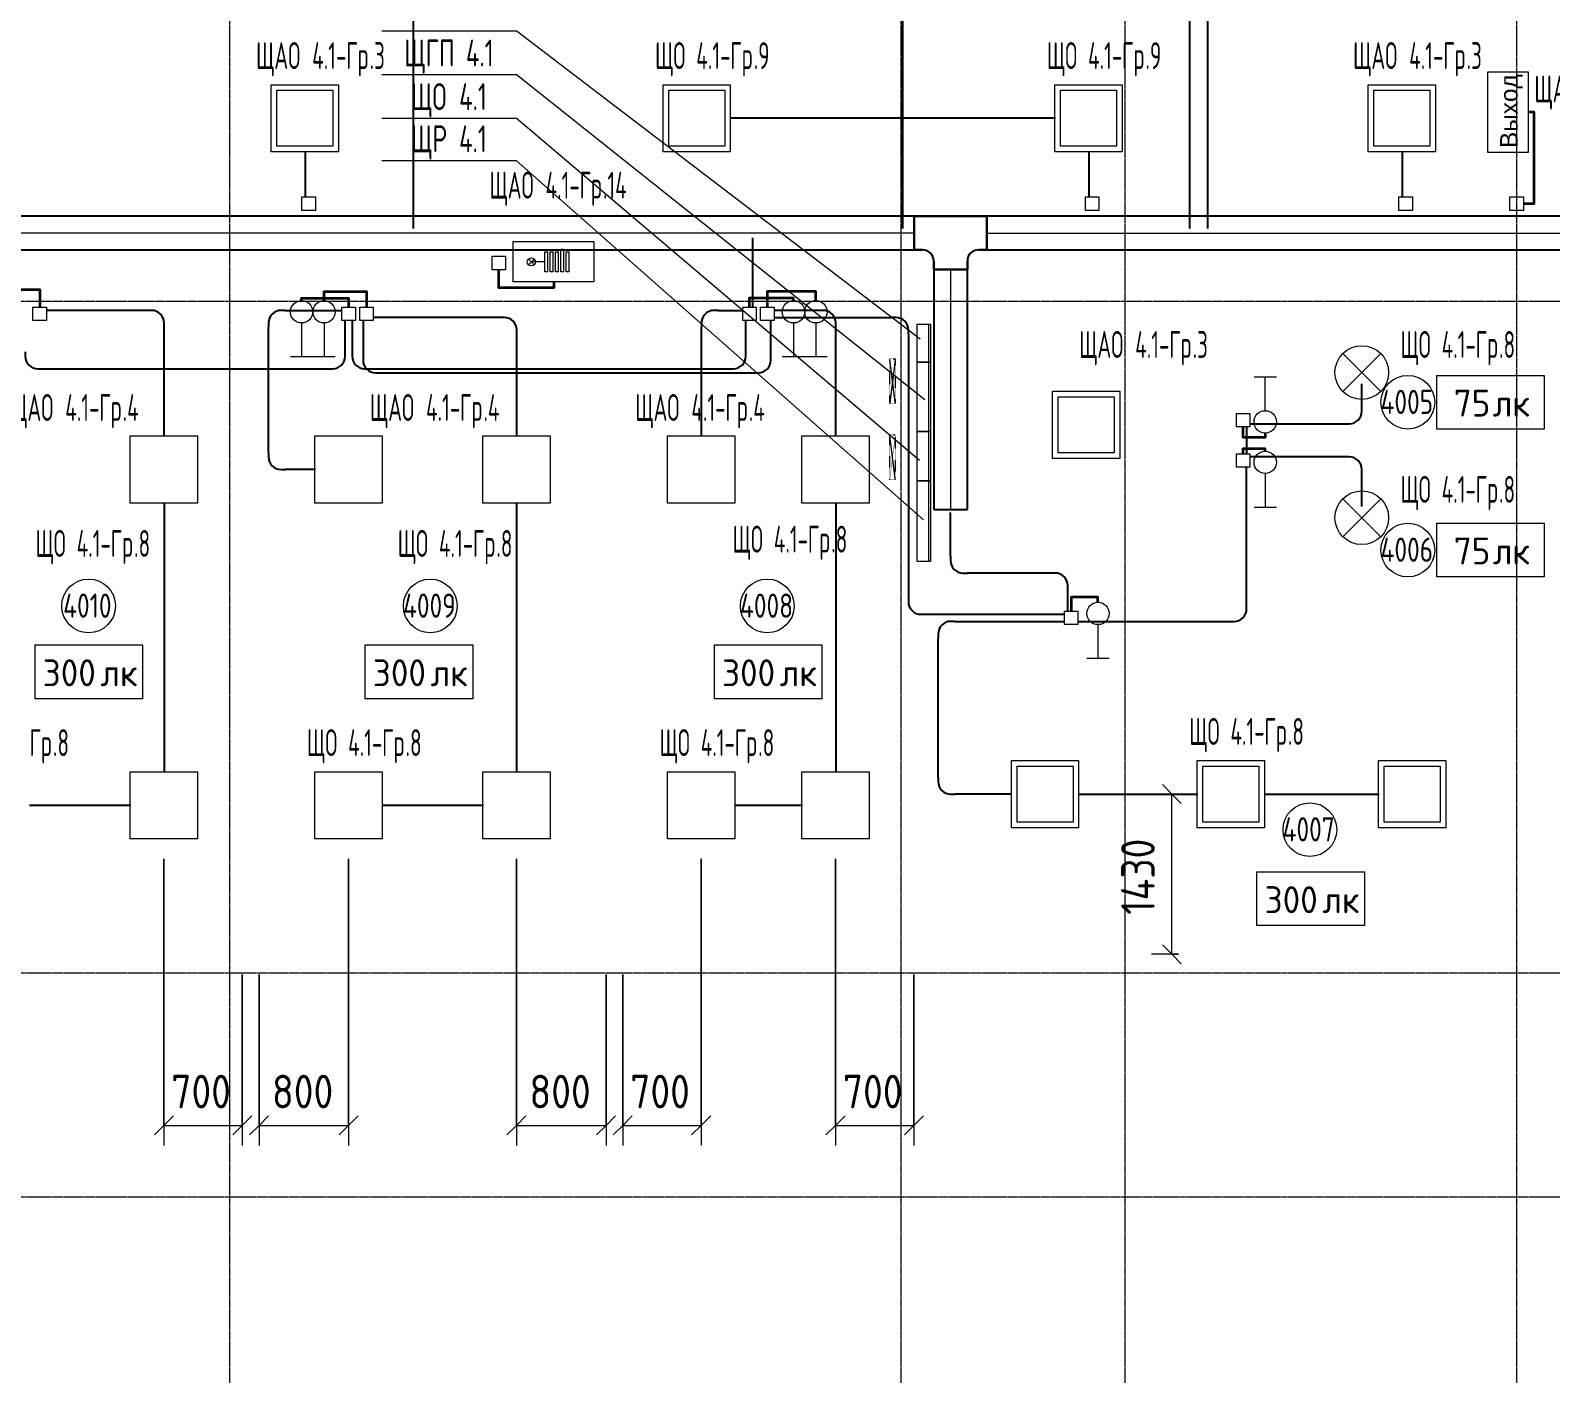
# Model space of a CAD drawing. Header units: millimetres. Extents: x -4730 to 98194, y -4296 to 93388.
# Drawn here: x 25723 to 39303, y 33423 to 45423 of the extents above; entities that cross this region are included whole.
import ezdxf

# ---------------------------------------------------------------- set-up
doc = ezdxf.new("R2010")
doc.units = ezdxf.units.MM
doc.linetypes.add('Линия сетки', pattern=[22.225, 12.7, -3.175, 3.175, -3.175])
doc.linetypes.add('Скрытая 0_75', pattern=[1.5, 0.75, -0.75])
for name, color, linetype, lineweight, true_color in [('Кабельные лотки', 5, 'Continuous', 25, 0x0000ff), ('Короба', 7, 'Continuous', 25, 0x008000), ('Опуск', 7, 'Скрытая 0_75', 18, 0x007f00), ('Соединительные детали кабельных лотков', 5, 'Continuous', 25, 0x0000ff), ('Соединительные детали коробов', 7, 'Continuous', 25, 0x008000), ('Типовые аннотации', 1, 'Continuous', 18, 0xff0000)]:
    doc.layers.add(name, color=color, linetype=linetype, lineweight=lineweight, true_color=true_color)
for name, color, linetype, lineweight in [('Марки помещений', 7, 'Continuous', 9), ('Марки силовых электроприборов', 7, 'Continuous', 9), ('Марки электрооборудования', 7, 'Continuous', 9), ('Осевая линия', 7, 'Continuous', 18), ('Оси', 7, 'Continuous', 9), ('Провода', 7, 'Continuous', 35), ('Размеры', 7, 'Continuous', 9), ('Размеры-120', 7, 'Continuous', 9)]:
    doc.layers.add(name, color=color, linetype=linetype, lineweight=lineweight)
doc.styles.add('Arial', font='arial.ttf', dxfattribs={"height": 156})
doc.styles.add('GOST Common', font='GOST_Common.ttf', dxfattribs={"width": 0.6, "height": 240})
doc.styles.add('GOST Common_1', font='GOST_Common.ttf', dxfattribs={"width": 0.9, "height": 300})
doc.styles.add('GOST Common_3', font='GOST_Common.ttf', dxfattribs={"width": 0.8, "height": 216})
doc.styles.add('GOST Common_4', font='GOST_Common.ttf', dxfattribs={"height": 240})
doc.styles.add('GOST Common_5', font='GOST_Common.ttf', dxfattribs={"width": 0.7, "height": 240})
doc.dimstyles.new('ADSK_Проверочный', dxfattribs={"dimscale": 304.8, "dimtxt": 301.714499, "dimasz": 0.556693, "dimexe": 0.590551, "dimexo": 0.590551, "dimgap": 0.19685, "dimtad": 1, "dimdec": 3, "dimrnd": 0.001, "dimdsep": 46, "dimtxsty": 'GOST Common_1', "dimblk1": 'OBLIQUE', "dimblk2": 'OBLIQUE', "dimsah": 1, "dimcen": 0.09, "dimazin": 0, "dimtfac": 1, "dimtdec": 4, "dimtix": 1, "dimtmove": 0, "dimatfit": 3, "dimfxl": 1, "dimtvp": 1, "dimtolj": 1, "dimtzin": 0, "dimarcsym": 2})

# ---------------------------------------------------------------- blocks, each defined once
blk = doc.blocks.new('M_Горизонтальный тройник для канального - Радиус 100 мм-2474834-4-й этаж')
at = {"layer": 'Соединительные детали кабельных лотков'}
for p, q in [((325, 150), (-325, 150)), ((-325, 150), (-325, -150)), ((-325, -150), (-325, 150)), ((-325, 150), (325, 150)), ((-325, 150), (-325, 150)), ((325, -150), (325, 150)), ((325, 150), (325, -150)), ((325, 150), (325, 150)), ((-325, -150), (-250, -150)), ((-250, -150), (-325, -150)), ((-325, -150), (-325, -150)), ((-150, -250), (-150, -325)), ((-150, -325), (-150, -250)), ((150, -325), (150, -250)), ((150, -250), (150, -325)), ((250, -150), (325, -150)), ((325, -150), (250, -150)), ((325, -150), (325, -150)), ((-150, -325), (150, -325)), ((150, -325), (-150, -325)), ((-150, -325), (-150, -325)), ((150, -325), (150, -325))]:
    blk.add_line(p, q, dxfattribs=at)
for centre, start, end in [((-250, -250), 0, 90), ((-250, -250), 0, 90), ((250, -250), 90, 180), ((250, -250), 90, 180)]:
    blk.add_arc(centre, 100, start, end, dxfattribs=at)
blk = doc.blocks.new('M_Короб_ отвод - Плоский торец - ПВХ - Стандартная-2386742-4-й этаж')
at = {"layer": 'Соединительные детали коробов'}
for p, q in [((0, 111.95), (0, 150.05)), ((-150.05, 0), (-111.95, 0))]:
    blk.add_line(p, q, dxfattribs=at)
blk.add_arc((-111.95, 111.95), 111.95, 270, 0, dxfattribs=at)
blk = doc.blocks.new('DIMBLOCK62-4-й этаж')
at = {"layer": 'Размеры-120'}
for p, q in [((26915, 38022), (26915, 35461)), ((26915, 35641), (26915, 38022)), ((27615, 36990), (27615, 35461)), ((27615, 35641), (27615, 36990)), ((26915, 35641), (27000, 35726)), ((27615, 35641), (27700, 35726)), ((26915, 35641), (26830, 35556)), ((26915, 35641), (27615, 35641)), ((27615, 35641), (27530, 35556))]:
    blk.add_line(p, q, dxfattribs=at)
at = {"layer": 'Размеры-120', "color": 0, "insert": (26981, 36093), "char_height": 300, "width": 681.16, "attachment_point": 1, "line_spacing_factor": 1.022761, "style": 'GOST Common_1'}
blk.add_mtext('700', dxfattribs=at)
blk = doc.blocks.new('_Oblique')
at = {"color": 0, "linetype": 'ByBlock', "lineweight": -2}
blk.add_line((-0.5, -0.5), (0.5, 0.5), dxfattribs=at)
blk = doc.blocks.new('DIMBLOCK63-4-й этаж')
at = {"layer": 'Размеры-120'}
for p, q in [((28565, 38022), (28565, 35461)), ((28565, 35641), (28565, 38022)), ((27765, 36990), (27765, 35461)), ((27765, 35641), (27765, 36990)), ((27765, 35641), (27850, 35726)), ((28565, 35641), (28650, 35726)), ((27765, 35641), (27680, 35556)), ((27765, 35641), (28565, 35641)), ((28565, 35641), (28480, 35556))]:
    blk.add_line(p, q, dxfattribs=at)
at = {"layer": 'Размеры-120', "color": 0, "insert": (27881, 36093), "char_height": 300, "width": 681.16, "attachment_point": 1, "line_spacing_factor": 1.022761, "style": 'GOST Common_1'}
blk.add_mtext('800', dxfattribs=at)
blk = doc.blocks.new('DIMBLOCK64-4-й этаж')
at = {"layer": 'Размеры-120'}
for p, q in [((30065, 38022), (30065, 35461)), ((30065, 35641), (30065, 38022)), ((30865, 36990), (30865, 35461)), ((30865, 35641), (30865, 36990)), ((30065, 35641), (30150, 35726)), ((30865, 35641), (30950, 35726)), ((30065, 35641), (29980, 35556)), ((30065, 35641), (30865, 35641)), ((30865, 35641), (30780, 35556))]:
    blk.add_line(p, q, dxfattribs=at)
at = {"layer": 'Размеры-120', "color": 0, "insert": (30181, 36093), "char_height": 300, "width": 681.16, "attachment_point": 1, "line_spacing_factor": 1.022761, "style": 'GOST Common_1'}
blk.add_mtext('800', dxfattribs=at)
blk = doc.blocks.new('DIMBLOCK65-4-й этаж')
at = {"layer": 'Размеры-120'}
for p, q in [((31715, 38022), (31715, 35461)), ((31715, 35641), (31715, 38022)), ((31015, 36990), (31015, 35461)), ((31015, 35641), (31015, 36990)), ((31015, 35641), (31100, 35726)), ((31715, 35641), (31800, 35726)), ((31015, 35641), (30930, 35556)), ((31015, 35641), (31715, 35641)), ((31715, 35641), (31630, 35556))]:
    blk.add_line(p, q, dxfattribs=at)
at = {"layer": 'Размеры-120', "color": 0, "insert": (31081, 36093), "char_height": 300, "width": 681.16, "attachment_point": 1, "line_spacing_factor": 1.022761, "style": 'GOST Common_1'}
blk.add_mtext('700', dxfattribs=at)
blk = doc.blocks.new('DIMBLOCK66-4-й этаж')
at = {"layer": 'Размеры-120'}
for p, q in [((32915, 38022), (32915, 35461)), ((32915, 35641), (32915, 38022)), ((33615, 36990), (33615, 35461)), ((33615, 35641), (33615, 36990)), ((32915, 35641), (33000, 35726)), ((33615, 35641), (33700, 35726)), ((32915, 35641), (32830, 35556)), ((32915, 35641), (33615, 35641)), ((33615, 35641), (33530, 35556))]:
    blk.add_line(p, q, dxfattribs=at)
at = {"layer": 'Размеры-120', "color": 0, "insert": (32981, 36093), "char_height": 300, "width": 681.16, "attachment_point": 1, "line_spacing_factor": 1.022761, "style": 'GOST Common_1'}
blk.add_mtext('700', dxfattribs=at)
blk = doc.blocks.new('DIMBLOCK67-4-й этаж')
at = {"layer": 'Размеры-120'}
for p, q in [((35267, 38600), (36099, 38600)), ((35919, 38600), (35267, 38600)), ((35919, 38600), (35835, 38685)), ((35919, 37170), (35919, 38600)), ((35919, 38600), (36004, 38515)), ((35919, 37170), (35835, 37255)), ((35979, 37170), (35739, 37170)), ((35919, 37170), (36004, 37085)), ((35919, 37170), (35979, 37170))]:
    blk.add_line(p, q, dxfattribs=at)
at = {"layer": 'Размеры-120', "color": 0, "insert": (35467, 37522), "char_height": 300, "width": 871.39, "attachment_point": 1, "rotation": 90, "line_spacing_factor": 1.022761, "style": 'GOST Common_1'}
blk.add_mtext('1430', dxfattribs=at)
blk = doc.blocks.new('ADSK_Марка_Помещение_1_ГОСТ21-501-2011 - Номер-85995-4-й этаж')
at = {"layer": 'Марки помещений'}
blk.add_circle((0, 0), 2, dxfattribs=at)
blk = doc.blocks.new('Морка помещения_освещённость_ - Морка помещения_освещённость_-1484368-4-й этаж')
at = {"layer": 'Марки помещений', "color": 190, "true_color": 0x8000ff}
for p, q in [((-4, 0), (-4, 4)), ((-4, 4), (4, 4)), ((4, 4), (4, 0)), ((4, 0), (-4, 0))]:
    blk.add_line(p, q, dxfattribs=at)
blk = doc.blocks.new('Марка электрооборудования с выноской - Марка электрооборудования с выноской-2902873-4-й этаж')
at = {"layer": 'Марки электрооборудования'}
blk.add_line((-5, 0), (5, 0), dxfattribs=at)

msp = doc.modelspace()

# ---------------------------------------------------------------- linework, layer by layer
at = {"layer": 'Кабельные лотки'}
for p, q in [((33617.9607, 43763.1437), (10166.5923, 43763.1437)), ((33617.9607, 43763.1437), (33617.9607, 43463.1437)), ((34267.9607, 43463.1437), (34267.9607, 43763.1437)), ((47495, 43763.1437), (34267.9607, 43763.1437)), ((10166.5923, 43463.1437), (33617.9607, 43463.1437)), ((34267.9607, 43463.1437), (47495, 43463.1437)), ((33792.9607, 43288.1437), (34092.9607, 43288.1437)), ((33792.9607, 43288.1437), (33792.9607, 41143.1437)), ((34092.9607, 41143.1437), (34092.9607, 43288.1437)), ((33792.9607, 41143.1437), (34092.9607, 41143.1437))]:
    msp.add_line(p, q, dxfattribs=at)
at = {"layer": 'Короба'}
for p, q in [((29141.6819, 46581.1954), (29141.6819, 43654.2244)), ((36078.6819, 46581.1954), (36078.6819, 43654.2244)), ((36238.6819, 46581.1954), (36238.6819, 43654.2244)), ((33512.6861, 46134.2244), (33512.6861, 43654.2244)), ((34879.7325, 44638.0863), (31974.7325, 44638.0863)), ((28177.2325, 44340.5863), (28177.2325, 43935.4195)), ((35177.2325, 44340.5863), (35177.2325, 43935.4195)), ((37977.2325, 44340.5863), (37977.2325, 43935.4195)), ((32177.264, 42950.5446), (32177.264, 43570.5446)), ((26767.214, 42922.0446), (25865.764, 42922.0446)), ((27999.814, 42922.0446), (28505.764, 42922.0446)), ((31867.314, 42922.0446), (32085.764, 42922.0446)), ((32767.214, 42922.0446), (32365.764, 42922.0446)), ((28534.264, 42550.5946), (28534.264, 42830.5446)), ((28597.264, 42830.5446), (28597.264, 42550.5946)), ((28694.264, 42830.5446), (28694.264, 42515.5946)), ((29917.214, 42859.0446), (28785.764, 42859.0446)), ((32114.264, 42550.5946), (32114.264, 42830.5446)), ((32337.264, 42515.5946), (32337.264, 42830.5446)), ((32365.764, 42859.0446), (33415.714, 42859.0446)), ((26917.264, 41797.5), (26917.264, 42771.9946)), ((27849.764, 41650.05), (27849.764, 42771.9946)), ((30067.264, 41797.5), (30067.264, 42708.9946)), ((31717.264, 41797.5), (31717.264, 42771.9946)), ((32917.264, 41797.5), (32917.264, 42771.9946)), ((33565.764, 42708.9946), (33565.764, 40356.8046)), ((25827.314, 42400.5446), (28384.214, 42400.5446)), ((28747.314, 42400.5446), (31964.214, 42400.5446)), ((28844.314, 42365.5446), (32187.214, 42365.5446)), ((37616.355, 42059.825), (37616.355, 42266.6788)), ((36587.7321, 41881.275), (36587.7321, 41641.275)), ((36616.2321, 41909.775), (37466.305, 41909.775)), ((37466.305, 41612.775), (36616.2321, 41612.775)), ((28269.764, 41500), (27999.814, 41500)), ((36587.7321, 40293.8046), (36587.7321, 41521.275)), ((37616.355, 41169.8455), (37616.355, 41462.725)), ((26917.264, 41202.5), (26917.264, 38797.5)), ((30067.264, 38797.5), (30067.264, 41202.5)), ((32917.264, 41202.5), (32917.264, 38797.5)), ((33942.9607, 40725.3046), (33942.9607, 41115.2546)), ((34839.504, 40575.2546), (34093.0107, 40575.2546)), ((34989.554, 40235.2546), (34989.554, 40425.2046)), ((33715.814, 40206.7546), (34961.054, 40206.7546)), ((33981.7766, 40143.7546), (34961.054, 40143.7546)), ((35081.054, 40143.7546), (36437.6821, 40143.7546)), ((33831.7266, 38750.05), (33831.7266, 39993.7046)), ((34491.7266, 38600), (33981.7766, 38600)), ((35086.7266, 38600), (36151.7266, 38600)), ((36746.7266, 38600), (37771.7266, 38600)), ((26619.764, 38500), (25714.764, 38500)), ((29769.764, 38500), (28864.764, 38500)), ((32619.764, 38500), (32014.764, 38500))]:
    msp.add_line(p, q, dxfattribs=at)
at = {"layer": 'Марки электрооборудования'}
for p, q in [((33672.2446, 42664.2034), (30063.4229, 45419.5812)), ((33714.1145, 42121.4127), (30063.4229, 45028.8338)), ((33664.7259, 41581.6253), (30063.4229, 44638.0863)), ((33701.5096, 41049.6161), (30063.4229, 44261.9153))]:
    msp.add_line(p, q, dxfattribs=at)
at = {"layer": 'Опуск'}
for p, q in [((33449.4978, 42089.6159), (33399.4978, 42489.6159)), ((33449.4978, 42489.6159), (33399.4978, 42089.6159)), ((33399.4978, 42489.6159), (33449.4978, 42489.6159)), ((33399.4978, 42089.6159), (33399.4978, 42489.6159)), ((33449.4978, 42489.6159), (33449.4978, 42089.6159)), ((33449.4978, 42089.6159), (33399.4978, 42089.6159)), ((33449.4978, 41409.6159), (33399.4978, 41809.6159)), ((33449.4978, 41809.6159), (33399.4978, 41409.6159)), ((33399.4978, 41809.6159), (33449.4978, 41809.6159)), ((33399.4978, 41409.6159), (33399.4978, 41809.6159)), ((33449.4978, 41809.6159), (33449.4978, 41409.6159)), ((33449.4978, 41409.6159), (33399.4978, 41409.6159))]:
    msp.add_line(p, q, dxfattribs=at)
at = {"layer": 'Осевая линия'}
for p, q in [((33617.9607, 43613.1437), (10166.5923, 43613.1437)), ((34267.9607, 43613.1437), (47495, 43613.1437)), ((33942.9607, 43288.1437), (33942.9607, 41143.1437))]:
    msp.add_line(p, q, dxfattribs=at)
at = {"layer": 'Оси', "linetype": 'Линия сетки'}
for p, q in [((27500, 93388.3703), (27500, -3096.3487)), ((33500, 93388.3703), (33500, -3096.3487)), ((35500, 93388.3703), (35500, -3096.3487)), ((39000, 93388.3703), (39000, -3096.3487)), ((98194.2682, 43000), (-3530.0173, 43000)), ((98194.2682, 37000), (-3530.0173, 37000)), ((98194.2682, 35000), (-3530.0173, 35000))]:
    msp.add_line(p, q, dxfattribs=at)
at = {"layer": 'Провода', "flags": 128}
for points in [[(39101.7452, 44695.9005), (39155, 44697.0461), (39155, 43875.4215), (39060, 43875.4203)], [(30398.8543, 43178.2548), (30400, 43125), (29907.0447, 43125), (29907.0482, 43285.6509)], [(25415.0003, 43009.3566), (25415.0003, 43110), (25805.7591, 43110), (25805.7627, 42950.5446)], [(28345.7704, 43009.3566), (28345.7704, 43090), (28725.7591, 43090), (28725.7625, 42950.5446)], [(32740, 43009.3566), (32740, 43090), (32305.7591, 43090), (32305.7625, 42950.5446)], [(28145.7704, 43009.3566), (28145.7704, 43030), (28565.7591, 43030), (28565.7619, 42950.5446)], [(32540, 43009.3566), (32540, 43030), (32143.2841, 43030), (32143.2841, 42950.5446)], [(36753.8033, 41825.6433), (36753.8033, 41785), (36556.2273, 41785), (36556.2303, 41881.275)], [(36753.8033, 41664.3567), (36753.8033, 41685), (36553.8033, 41685), (36554.8272, 41641.275)], [(35260, 40314.3567), (35260, 40360), (35021.0492, 40360), (35021.0525, 40235.2546)]]:
    msp.add_lwpolyline(points, dxfattribs=at)
at = {"layer": 'Типовые аннотации', "color": 96, "true_color": 0x008000}
for p, q in [((38741.7452, 45052.0282), (39101.7452, 45052.0282)), ((38741.7452, 44332.0282), (38741.7452, 45052.0282)), ((39101.7452, 45052.0282), (39101.7452, 44332.0282)), ((39101.7452, 44332.0282), (38741.7452, 44332.0282))]:
    msp.add_line(p, q, dxfattribs=at)
at = {"layer": 'Типовые аннотации'}
for p, q in [((27874.9685, 44938.0863), (28474.9685, 44938.0863)), ((27874.9685, 44338.0863), (27874.9685, 44938.0863)), ((27924.9685, 44888.0863), (28424.9685, 44888.0863)), ((27924.9685, 44388.0863), (27924.9685, 44888.0863)), ((28424.9685, 44888.0863), (28424.9685, 44388.0863)), ((28474.9685, 44938.0863), (28474.9685, 44338.0863)), ((37674.9685, 44938.0863), (38274.9685, 44938.0863)), ((37674.9685, 44338.0863), (37674.9685, 44938.0863)), ((37724.9685, 44888.0863), (38224.9685, 44888.0863)), ((37724.9685, 44388.0863), (37724.9685, 44888.0863)), ((38224.9685, 44888.0863), (38224.9685, 44388.0863)), ((38274.9685, 44938.0863), (38274.9685, 44338.0863)), ((28474.9685, 44338.0863), (27874.9685, 44338.0863)), ((28424.9685, 44388.0863), (27924.9685, 44388.0863)), ((38274.9685, 44338.0863), (37674.9685, 44338.0863)), ((38224.9685, 44388.0863), (37724.9685, 44388.0863)), ((28148.7325, 43935.4195), (28268.7325, 43935.4195)), ((28148.7325, 43815.4195), (28148.7325, 43935.4195)), ((28268.7325, 43935.4195), (28268.7325, 43815.4195)), ((37948.7325, 43935.4195), (38068.7325, 43935.4195)), ((37948.7325, 43815.4195), (37948.7325, 43935.4195)), ((38068.7325, 43935.4195), (38068.7325, 43815.4195)), ((38940, 43935.4195), (39060, 43935.4195)), ((38940, 43815.4195), (38940, 43935.4195)), ((39060, 43935.4195), (39060, 43815.4195)), ((28268.7325, 43815.4195), (28148.7325, 43815.4195)), ((38068.7325, 43815.4195), (37948.7325, 43815.4195)), ((39060, 43815.4195), (38940, 43815.4195)), ((30034.9821, 43178.2548), (30034.9821, 43538.2548)), ((30034.9821, 43538.2548), (30754.9821, 43538.2548)), ((30461.8665, 43469.153), (30485.8665, 43469.153)), ((30461.8665, 43265.153), (30461.8665, 43469.153)), ((30485.8665, 43469.153), (30485.8665, 43265.153)), ((30754.9821, 43538.2548), (30754.9821, 43178.2548)), ((29847.0495, 43405.6509), (29967.0495, 43405.6509)), ((29847.0495, 43285.6509), (29847.0495, 43405.6509)), ((29967.0495, 43405.6509), (29967.0495, 43285.6509)), ((30172.4107, 43380.6088), (30197.8665, 43355.153)), ((30197.8665, 43355.153), (30172.4107, 43329.6971)), ((30223.3224, 43380.6088), (30197.8665, 43355.153)), ((30317.8665, 43355.153), (30197.8665, 43355.153)), ((30197.8665, 43355.153), (30223.3224, 43329.6971)), ((30317.8665, 43445.153), (30341.8665, 43445.153)), ((30317.8665, 43265.153), (30317.8665, 43445.153)), ((30341.8665, 43445.153), (30341.8665, 43265.153)), ((30365.8665, 43445.153), (30389.8665, 43445.153)), ((30365.8665, 43265.153), (30365.8665, 43445.153)), ((30389.8665, 43445.153), (30389.8665, 43265.153)), ((30413.8665, 43445.153), (30437.8665, 43445.153)), ((30413.8665, 43265.153), (30413.8665, 43445.153)), ((30437.8665, 43445.153), (30437.8665, 43265.153)), ((30509.8665, 43445.153), (30533.8665, 43445.153)), ((30509.8665, 43265.153), (30509.8665, 43445.153)), ((30533.8665, 43445.153), (30533.8665, 43265.153)), ((29967.0495, 43285.6509), (29847.0495, 43285.6509)), ((30341.8665, 43265.153), (30317.8665, 43265.153)), ((30389.8665, 43265.153), (30365.8665, 43265.153)), ((30437.8665, 43265.153), (30413.8665, 43265.153)), ((30485.8665, 43265.153), (30461.8665, 43265.153)), ((30533.8665, 43265.153), (30509.8665, 43265.153)), ((30754.9821, 43178.2548), (30034.9821, 43178.2548)), ((28505.764, 42950.5446), (28625.764, 42950.5446)), ((28505.764, 42830.5446), (28505.764, 42950.5446)), ((28625.764, 42950.5446), (28625.764, 42830.5446)), ((32085.764, 42950.5446), (32205.764, 42950.5446)), ((32085.764, 42830.5446), (32085.764, 42950.5446)), ((32205.764, 42950.5446), (32205.764, 42830.5446)), ((28145.7704, 42809.3566), (28145.7704, 42509.3566)), ((28625.764, 42830.5446), (28505.764, 42830.5446)), ((32205.764, 42830.5446), (32085.764, 42830.5446)), ((32540, 42809.3566), (32540, 42509.3566)), ((28045.7704, 42509.3566), (28245.7704, 42509.3566)), ((32440, 42509.3566), (32640, 42509.3566)), ((34853.7599, 42199.8529), (35453.7599, 42199.8529)), ((34853.7599, 41599.8529), (34853.7599, 42199.8529)), ((34903.7599, 42149.8529), (35403.7599, 42149.8529)), ((34903.7599, 41649.8529), (34903.7599, 42149.8529)), ((35403.7599, 42149.8529), (35403.7599, 41649.8529)), ((35453.7599, 42199.8529), (35453.7599, 41599.8529)), ((28265, 41800), (28865, 41800)), ((28265, 41200), (28265, 41800)), ((28865, 41800), (28865, 41200)), ((31415, 41800), (32015, 41800)), ((31415, 41200), (31415, 41800)), ((32015, 41800), (32015, 41200)), ((35453.7599, 41599.8529), (34853.7599, 41599.8529)), ((35403.7599, 41649.8529), (34903.7599, 41649.8529)), ((28865, 41200), (28265, 41200)), ((32015, 41200), (31415, 41200))]:
    msp.add_line(p, q, dxfattribs=at)
at = {"layer": 'Типовые аннотации', "color": 5, "true_color": 0x0000ff}
for p, q in [((31374.9685, 44938.0863), (31974.9685, 44938.0863)), ((31374.9685, 44338.0863), (31374.9685, 44938.0863)), ((31424.9685, 44888.0863), (31924.9685, 44888.0863)), ((31424.9685, 44388.0863), (31424.9685, 44888.0863)), ((31924.9685, 44888.0863), (31924.9685, 44388.0863)), ((31974.9685, 44938.0863), (31974.9685, 44338.0863)), ((34874.9685, 44938.0863), (35474.9685, 44938.0863)), ((34874.9685, 44338.0863), (34874.9685, 44938.0863)), ((34924.9685, 44888.0863), (35424.9685, 44888.0863)), ((34924.9685, 44388.0863), (34924.9685, 44888.0863)), ((35424.9685, 44888.0863), (35424.9685, 44388.0863)), ((35474.9685, 44938.0863), (35474.9685, 44338.0863)), ((31974.9685, 44338.0863), (31374.9685, 44338.0863)), ((31924.9685, 44388.0863), (31424.9685, 44388.0863)), ((35474.9685, 44338.0863), (34874.9685, 44338.0863)), ((35424.9685, 44388.0863), (34924.9685, 44388.0863)), ((28345.7704, 42809.3566), (28345.7704, 42509.3566)), ((32740, 42809.3566), (32740, 42509.3566)), ((33645, 42458.6626), (33645, 42798.6626)), ((33645, 42798.6626), (33765, 42798.6626)), ((33745, 42798.6626), (33745, 42458.6626)), ((33765, 42798.6626), (33765, 42458.6626)), ((28245.7704, 42509.3566), (28445.7704, 42509.3566)), ((32640, 42509.3566), (32840, 42509.3566)), ((37616.355, 42366.6788), (37446.6493, 42536.3844)), ((37616.355, 42366.6788), (37786.0606, 42536.3844)), ((33765, 42458.6626), (33645, 42458.6626)), ((33645, 41838.6626), (33645, 42458.6626)), ((33645, 42458.6626), (33765, 42458.6626)), ((33745, 42458.6626), (33745, 41838.6626)), ((33765, 42458.6626), (33765, 41838.6626)), ((36853.8033, 42325.6433), (36653.8033, 42325.6433)), ((36753.8033, 42025.6433), (36753.8033, 42325.6433)), ((37616.355, 42366.6788), (37446.6493, 42196.9732)), ((37616.355, 42366.6788), (37786.0606, 42196.9732)), ((33645, 41398.6626), (33645, 41838.6626)), ((33645, 41838.6626), (33765, 41838.6626)), ((33765, 41838.6626), (33645, 41838.6626)), ((33745, 41838.6626), (33745, 41398.6626)), ((33765, 41838.6626), (33765, 41398.6626)), ((26615, 41800), (27215, 41800)), ((26615, 41200), (26615, 41800)), ((27215, 41800), (27215, 41200)), ((29765, 41800), (30365, 41800)), ((29765, 41200), (29765, 41800)), ((30365, 41800), (30365, 41200)), ((32615, 41800), (33215, 41800)), ((32615, 41200), (32615, 41800)), ((33215, 41800), (33215, 41200)), ((36753.8033, 41464.3567), (36753.8033, 41164.3567)), ((33765, 41398.6626), (33645, 41398.6626)), ((33645, 40678.6626), (33645, 41398.6626)), ((33645, 41398.6626), (33765, 41398.6626)), ((33745, 41398.6626), (33745, 40678.6626)), ((33765, 41398.6626), (33765, 40678.6626)), ((27215, 41200), (26615, 41200)), ((30365, 41200), (29765, 41200)), ((33215, 41200), (32615, 41200)), ((36653.8033, 41164.3567), (36853.8033, 41164.3567)), ((37616.355, 41069.8455), (37446.6493, 41239.5511)), ((37616.355, 41069.8455), (37786.0606, 41239.5511)), ((37616.355, 41069.8455), (37446.6493, 40900.1399)), ((37616.355, 41069.8455), (37786.0606, 40900.1399)), ((33765, 40678.6626), (33645, 40678.6626)), ((35260, 40114.3567), (35260, 39814.3567)), ((35160, 39814.3567), (35360, 39814.3567)), ((34486.9627, 38900), (35086.9627, 38900)), ((34486.9627, 38300), (34486.9627, 38900)), ((34536.9627, 38850), (35036.9627, 38850)), ((34536.9627, 38350), (34536.9627, 38850)), ((35036.9627, 38850), (35036.9627, 38350)), ((35086.9627, 38900), (35086.9627, 38300)), ((36146.9627, 38900), (36746.9627, 38900)), ((36146.9627, 38300), (36146.9627, 38900)), ((36196.9627, 38850), (36696.9627, 38850)), ((36196.9627, 38350), (36196.9627, 38850)), ((36696.9627, 38850), (36696.9627, 38350)), ((36746.9627, 38900), (36746.9627, 38300)), ((37766.9627, 38900), (38366.9627, 38900)), ((37766.9627, 38300), (37766.9627, 38900)), ((37816.9627, 38850), (38316.9627, 38850)), ((37816.9627, 38350), (37816.9627, 38850)), ((38316.9627, 38850), (38316.9627, 38350)), ((38366.9627, 38900), (38366.9627, 38300)), ((26615, 38800), (27215, 38800)), ((26615, 38200), (26615, 38800)), ((27215, 38800), (27215, 38200)), ((28265, 38800), (28865, 38800)), ((28265, 38200), (28265, 38800)), ((28865, 38800), (28865, 38200)), ((29765, 38800), (30365, 38800)), ((29765, 38200), (29765, 38800)), ((30365, 38800), (30365, 38200)), ((31415, 38800), (32015, 38800)), ((31415, 38200), (31415, 38800)), ((32015, 38800), (32015, 38200)), ((32615, 38800), (33215, 38800)), ((32615, 38200), (32615, 38800)), ((33215, 38800), (33215, 38200)), ((35086.9627, 38300), (34486.9627, 38300)), ((35036.9627, 38350), (34536.9627, 38350)), ((36746.9627, 38300), (36146.9627, 38300)), ((36696.9627, 38350), (36196.9627, 38350)), ((38366.9627, 38300), (37766.9627, 38300)), ((38316.9627, 38350), (37816.9627, 38350)), ((27215, 38200), (26615, 38200)), ((28865, 38200), (28265, 38200)), ((30365, 38200), (29765, 38200)), ((32015, 38200), (31415, 38200)), ((33215, 38200), (32615, 38200))]:
    msp.add_line(p, q, dxfattribs=at)
at = {"layer": 'Типовые аннотации', "color": 16, "true_color": 0x800000}
for p, q in [((35148.7325, 43935.4195), (35268.7325, 43935.4195)), ((35148.7325, 43815.4195), (35148.7325, 43935.4195)), ((35268.7325, 43935.4195), (35268.7325, 43815.4195)), ((35268.7325, 43815.4195), (35148.7325, 43815.4195))]:
    msp.add_line(p, q, dxfattribs=at)
at = {"layer": 'Типовые аннотации', "color": 7}
for p, q in [((25745.764, 42950.5446), (25865.764, 42950.5446)), ((25745.764, 42830.5446), (25745.764, 42950.5446)), ((25865.764, 42950.5446), (25865.764, 42830.5446)), ((28665.764, 42950.5446), (28785.764, 42950.5446)), ((28665.764, 42830.5446), (28665.764, 42950.5446)), ((28785.764, 42950.5446), (28785.764, 42830.5446)), ((32245.764, 42950.5446), (32365.764, 42950.5446)), ((32245.764, 42830.5446), (32245.764, 42950.5446)), ((32365.764, 42950.5446), (32365.764, 42830.5446)), ((25865.764, 42830.5446), (25745.764, 42830.5446)), ((28785.764, 42830.5446), (28665.764, 42830.5446)), ((32365.764, 42830.5446), (32245.764, 42830.5446)), ((36496.2321, 42001.275), (36616.2321, 42001.275)), ((36496.2321, 41881.275), (36496.2321, 42001.275)), ((36616.2321, 42001.275), (36616.2321, 41881.275)), ((36616.2321, 41881.275), (36496.2321, 41881.275)), ((36496.2321, 41641.275), (36616.2321, 41641.275)), ((36496.2321, 41521.275), (36496.2321, 41641.275)), ((36616.2321, 41641.275), (36616.2321, 41521.275)), ((36616.2321, 41521.275), (36496.2321, 41521.275)), ((34961.054, 40235.2546), (35081.054, 40235.2546)), ((34961.054, 40115.2546), (34961.054, 40235.2546)), ((35081.054, 40235.2546), (35081.054, 40115.2546)), ((35081.054, 40115.2546), (34961.054, 40115.2546))]:
    msp.add_line(p, q, dxfattribs=at)
at = {"layer": 'Типовые аннотации'}
for centre, radius in [((30197.8665, 43355.153), 36), ((28145.7704, 42909.3566), 100), ((32540, 42909.3566), 100)]:
    msp.add_circle(centre, radius, dxfattribs=at)
at = {"layer": 'Типовые аннотации', "color": 5, "true_color": 0x0000ff}
for centre, radius in [((28345.7704, 42909.3566), 100), ((32740, 42909.3566), 100), ((37616.355, 42366.6788), 240), ((36753.8033, 41925.6433), 100), ((36753.8033, 41564.3567), 100), ((37616.355, 41069.8455), 240), ((35260, 40214.3567), 100)]:
    msp.add_circle(centre, radius, dxfattribs=at)

# ---------------------------------------------------------------- block references
at = {"layer": 'Марки помещений', "xscale": 120, "yscale": 120, "zscale": 120}
for p in [(38028.2069, 42101.5419), (38028.2069, 40780.9866), (26243.1481, 40281.3762), (29295.2501, 40281.3762), (32305.7704, 40281.3762), (37153.1144, 38282.7008)]:
    msp.add_blockref('ADSK_Марка_Помещение_1_ГОСТ21-501-2011 - Номер-85995-4-й этаж', p, dxfattribs=at)
at = {"layer": 'Марки помещений', "color": 190, "true_color": 0x8000ff, "xscale": 120, "yscale": 120, "zscale": 120}
for p in [(38766.611, 41861.5419), (38766.611, 40540.9866), (26244.4301, 39452.6207), (29193.7893, 39452.6207), (32313.1344, 39452.6207), (37160.4785, 37425.5369)]:
    msp.add_blockref('Морка помещения_освещённость_ - Морка помещения_освещённость_-1484368-4-й этаж', p, dxfattribs=at)
at = {"layer": 'Марки электрооборудования', "xscale": 120, "yscale": 120, "zscale": 120}
for p in [(29463.4229, 45419.5812), (29463.4229, 45028.8338), (29463.4229, 44638.0863), (29463.4229, 44261.9153)]:
    msp.add_blockref('Марка электрооборудования с выноской - Марка электрооборудования с выноской-2902873-4-й этаж', p, dxfattribs=at)
at = {"layer": 'Соединительные детали кабельных лотков'}
msp.add_blockref('M_Горизонтальный тройник для канального - Радиус 100 мм-2474834-4-й этаж', (33942.9607, 43613.1437), dxfattribs=at)
msp.add_blockref('M_Горизонтальный тройник для канального - Радиус 100 мм-2474834-4-й этаж', (33942.9607, 43613.1437), dxfattribs=at)
at = {"layer": 'Соединительные детали коробов'}
for p, rotation in [((26917.264, 42922.0446), 90), ((27849.764, 42922.0446), 180), ((31717.264, 42922.0446), 180), ((32917.264, 42922.0446), 90), ((30067.264, 42859.0446), 90), ((33565.764, 42859.0446), 90), ((25677.264, 42400.5446), 270), ((28597.264, 42400.5446), 270), ((28694.264, 42365.5446), 270), ((27849.764, 41500), 270), ((37616.355, 41612.775), 90), ((33942.9607, 40575.2546), 270), ((34989.554, 40575.2546), 90), ((33565.764, 40206.7546), 270), ((33831.7266, 40143.7546), 180), ((33831.7266, 38600), 270)]:
    msp.add_blockref('M_Короб_ отвод - Плоский торец - ПВХ - Стандартная-2386742-4-й этаж', p, dxfattribs=dict(at, rotation=rotation))
for p in [(28534.264, 42400.5446), (32114.264, 42400.5446), (32337.264, 42365.5446), (37616.355, 41909.775), (36587.7321, 40143.7546)]:
    msp.add_blockref('M_Короб_ отвод - Плоский торец - ПВХ - Стандартная-2386742-4-й этаж', p, dxfattribs=at)

# ---------------------------------------------------------------- texts
at = {"layer": 'Марки помещений', "char_height": 216, "attachment_point": 1, "style": 'GOST Common_3'}
for s, insert, width in [('4005', (37784.531, 42212.3291), 600.3036), ('4006', (37784.531, 40891.7738), 600.3036), ('4010', (26015.3122, 40392.1634), 561.8226), ('4009', (29051.5742, 40392.1634), 600.3036), ('4008', (32062.0944, 40392.1634), 600.3036), ('4007', (36909.4385, 38393.488), 600.3036)]:
    msp.add_mtext(s, dxfattribs=dict(at, insert=insert, width=width))
at = {"layer": 'Марки помещений', "color": 190, "true_color": 0x8000ff, "char_height": 240, "attachment_point": 1, "style": 'GOST Common_4'}
for s, insert, width in [('75', (38438.1272, 42213.2538), 423.291), ('лк', (38787.3772, 42213.2538), 413.67075), ('75', (38438.1272, 40892.6985), 423.291), ('лк', (38787.3772, 40892.6985), 413.67075), ('300', (25832.5463, 39804.3327), 625.31625), ('300', (28781.9054, 39804.3327), 625.31625), ('300', (31901.2506, 39804.3327), 625.31625), ('лк', (26348.4838, 39804.3327), 413.67075), ('лк', (29297.8429, 39804.3327), 413.67075), ('лк', (32417.1881, 39804.3327), 413.67075), ('300', (36748.5946, 37777.2488), 625.31625), ('лк', (37264.5321, 37777.2488), 413.67075)]:
    msp.add_mtext(s, dxfattribs=dict(at, insert=insert, width=width))
at = {"layer": 'Марки силовых электроприборов', "char_height": 240, "attachment_point": 1, "style": 'GOST Common'}
for s, insert, width in [('ЩАО', (27738.2938, 45318.2687), 502.17705), (' 4.1-', (28152.6313, 45318.2687), 473.3163), ('Гр', (28543.1563, 45318.2687), 253.9746), ('.3', (28752.7063, 45318.2687), 173.1645), ('ЩО', (31302.7338, 45318.2687), 340.55685), (' 4.1-', (31583.7213, 45318.2687), 473.3163), ('Гр', (31974.2463, 45318.2687), 253.9746), ('.9', (32183.7963, 45318.2687), 178.93665), ('ЩО', (34802.7338, 45318.2687), 340.55685), (' 4.1-', (35083.7213, 45318.2687), 473.3163), ('Гр', (35474.2463, 45318.2687), 253.9746), ('.9', (35683.7963, 45318.2687), 178.93665), ('ЩАО', (37538.2938, 45318.2687), 502.17705), (' 4.1-', (37952.6313, 45318.2687), 473.3163), ('Гр', (38343.1563, 45318.2687), 253.9746), ('.3', (38552.7063, 45318.2687), 173.1645), ('ЩАО', (39158.0352, 45020.2641), 502.17705), ('ЩАО', (29822.9306, 44160.6028), 502.17705), (' 4.1-', (30237.2681, 44160.6028), 473.3163), ('Гр', (30627.7931, 44160.6028), 253.9746), ('.14', (30837.3431, 44160.6028), 282.83535), ('ЩАО', (35090.6533, 42737.187), 502.17705), (' 4.1-', (35504.9908, 42737.187), 473.3163), ('Гр', (35895.5158, 42737.187), 253.9746), ('.3', (36105.0658, 42737.187), 173.1645), ('ЩО', (37961.4645, 42737.187), 340.55685), (' 4.1-', (38242.452, 42737.187), 473.3163), ('Гр', (38632.977, 42737.187), 253.9746), ('.8', (38842.527, 42737.187), 178.93665), ('ЩАО', (25532.2412, 42174.0822), 502.17705), (' 4.1-', (25946.5787, 42174.0822), 473.3163), ('Гр', (26337.1037, 42174.0822), 253.9746), ('.4', (26546.6537, 42174.0822), 196.2531), ('ЩАО', (28755.1864, 42174.0822), 502.17705), (' 4.1-', (29169.5239, 42174.0822), 473.3163), ('Гр', (29560.0489, 42174.0822), 253.9746), ('.4', (29769.5989, 42174.0822), 196.2531), ('ЩАО', (31125.5805, 42174.0822), 502.17705), (' 4.1-', (31539.918, 42174.0822), 473.3163), ('Гр', (31930.443, 42174.0822), 253.9746), ('.4', (32139.993, 42174.0822), 196.2531), ('ЩО', (37961.4645, 41443.0589), 340.55685), (' 4.1-', (38242.452, 41443.0589), 473.3163), ('Гр', (38632.977, 41443.0589), 253.9746), ('.8', (38842.527, 41443.0589), 178.93665), ('ЩО', (25767.5653, 40959.6373), 340.55685), (' 4.1-', (26048.5528, 40959.6373), 473.3163), ('Гр', (26439.0778, 40959.6373), 253.9746), ('.8', (26648.6278, 40959.6373), 178.93665), ('ЩО', (29003.9429, 40959.6373), 340.55685), (' 4.1-', (29284.9304, 40959.6373), 473.3163), ('Гр', (29675.4554, 40959.6373), 253.9746), ('.8', (29885.0054, 40959.6373), 178.93665), ('ЩО', (31995.4311, 40997.9588), 340.55685), (' 4.1-', (32276.4186, 40997.9588), 473.3163), ('Гр', (32666.9436, 40997.9588), 253.9746), ('.8', (32876.4936, 40997.9588), 178.93665), ('ЩО', (36074.728, 39280.1824), 340.55685), (' 4.1-', (36355.7155, 39280.1824), 473.3163), ('Гр', (36746.2405, 39280.1824), 253.9746), ('.8', (36955.7905, 39280.1824), 178.93665), ('Гр', (25714.2778, 39180.1824), 253.9746), ('.8', (25923.8278, 39180.1824), 178.93665), ('ЩО', (28192.7653, 39180.1824), 340.55685), (' 4.1-', (28473.7528, 39180.1824), 473.3163), ('Гр', (28864.2778, 39180.1824), 253.9746), ('.8', (29073.8278, 39180.1824), 178.93665), ('ЩО', (31342.7653, 39180.1824), 340.55685), (' 4.1-', (31623.7528, 39180.1824), 473.3163), ('Гр', (32014.2778, 39180.1824), 253.9746), ('.8', (32223.8278, 39180.1824), 178.93665)]:
    msp.add_mtext(s, dxfattribs=dict(at, insert=insert, width=width))
at = {"layer": 'Марки электрооборудования', "char_height": 240, "attachment_point": 1, "style": 'GOST Common_5'}
for s, insert, width in [('ЩГП', (29061.7027, 45342.0599), 545.468175), (' 4.1', (29511.7589, 45342.0599), 404.0505), ('ЩО', (29123.0227, 44951.3125), 397.316325), (' 4.1', (29450.8414, 44951.3125), 404.0505), ('ЩР', (29123.0227, 44575.1415), 397.316325), (' 4.1', (29450.8414, 44575.1415), 404.0505)]:
    msp.add_mtext(s, dxfattribs=dict(at, insert=insert, width=width))
at = {"layer": 'Типовые аннотации', "color": 96, "lineweight": 9, "true_color": 0x008000, "insert": (38852.5806, 44372.1711), "char_height": 156, "width": 769.62, "attachment_point": 1, "rotation": 90, "style": 'Arial'}
msp.add_mtext('Выход', dxfattribs=at)

# ---------------------------------------------------------------- dimensions: what is measured, and where the dimension line sits
at = {"layer": 'Размеры'}
dim = msp.add_linear_dim(base=(35919.4526, 38600), p1=(35799.4707, 37170), p2=(35086.7266, 38600), angle=90, dimstyle='ADSK_Проверочный', override={"dimpost": '<>', "dimfxl": 1597.780989}, dxfattribs=at)
dim.commit()
dim.dimension.update_dxf_attribs({"geometry": 'DIMBLOCK67-4-й этаж', "text_midpoint": (35709.4526, 37885)})
for base, p1, p2, override, picture, middle in [((27615, 35640.7783), (26915, 38202.5), (27615, 37170), {"dimpost": '<>', "dimfxl": 1247.419837}, 'DIMBLOCK62-4-й этаж', (27265, 35850.7783)), ((28565, 35640.7783), (27765, 37170), (28565, 38202.5), {"dimpost": '<>', "dimfxl": 1306.160882}, 'DIMBLOCK63-4-й этаж', (28165, 35850.7783)), ((30865, 35640.7783), (30065, 38202.5), (30865, 37170), {"dimpost": '<>', "dimfxl": 1306.160882}, 'DIMBLOCK64-4-й этаж', (30465, 35850.7783)), ((31715, 35640.7783), (31015, 37170), (31715, 38202.5), {"dimpost": '<>', "dimfxl": 1247.419837}, 'DIMBLOCK65-4-й этаж', (31365, 35850.7783)), ((33615, 35640.7783), (32915, 38202.5), (33615, 37170), {"dimpost": '<>', "dimfxl": 1247.419837}, 'DIMBLOCK66-4-й этаж', (33265, 35850.7783))]:
    dim = msp.add_linear_dim(base=base, p1=p1, p2=p2, dimstyle='ADSK_Проверочный', override=override, dxfattribs=at)
    dim.commit()
    dim.dimension.update_dxf_attribs({"geometry": picture, "text_midpoint": middle})

doc.saveas('drawing.dxf')
